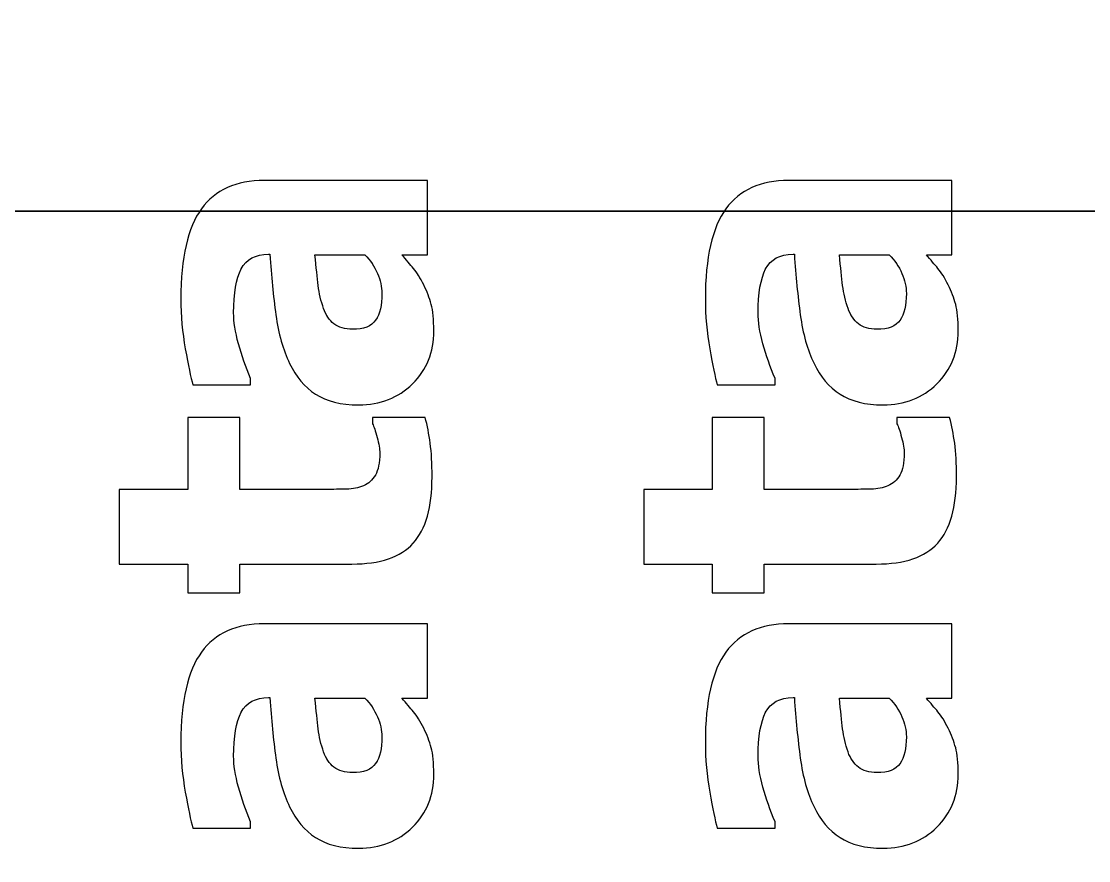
# Model space of a CAD drawing. Header units: centimetres. Extents: x -64.7 to 31.2, y -38.5 to 7.
# Drawn here: x -2.889 to -2.373, y 6.095 to 6.502 of the extents above; entities that cross this region are included whole.
import ezdxf

# ---------------------------------------------------------------- set-up
doc = ezdxf.new("R2010")
doc.units = ezdxf.units.CM
doc.header["$MEASUREMENT"] = 0
doc.layers.add('Layer 1', color=7, linetype='Continuous')

msp = doc.modelspace()

# ---------------------------------------------------------------- linework, layer by layer
at = {"layer": 'Layer 1', "color": 114, "lineweight": 35}
msp.add_open_spline([(-5.5, 6.95), (-5.5, 6.95), (2.5, 6.95), (2.5, 6.95), (2.5, 6.95), (2.5, 6.95), (2.5, 3.35), (2.5, 3.35), (2.5, 3.35), (2.5, 3.35), (-5.5, 3.35), (-5.5, 3.35), (-5.5, 3.35), (-5.5, 3.35), (-5.5, 6.95), (-5.5, 6.95)], degree=3, knots=[0, 0, 0, 0, 0.25, 0.25, 0.25, 0.25, 0.5, 0.5, 0.5, 0.5, 0.75, 0.75, 0.75, 0.75, 1, 1, 1, 1], dxfattribs=at)
at = {"layer": 'Layer 1', "color": 7}
for points, knots in [([(-2.70509, 6.38884), (-2.70301, 6.38637), (-2.70114, 6.38415), (-2.69948, 6.38218), (-2.69948, 6.38218), (-2.69786, 6.3802), (-2.6962, 6.37759), (-2.69454, 6.37427), (-2.69454, 6.37427), (-2.69296, 6.37103), (-2.69176, 6.36789), (-2.69091, 6.36482), (-2.69091, 6.36482), (-2.6901, 6.36175), (-2.68968, 6.35745), (-2.68968, 6.35194), (-2.68968, 6.35194), (-2.68968, 6.34168), (-2.69313, 6.33314), (-2.70001, 6.32637), (-2.70001, 6.32637), (-2.70689, 6.31956), (-2.71557, 6.31617), (-2.72605, 6.31617), (-2.72605, 6.31617), (-2.73466, 6.31617), (-2.74164, 6.3179), (-2.74693, 6.32136), (-2.74693, 6.32136), (-2.75222, 6.32478), (-2.75646, 6.32975), (-2.75953, 6.33621), (-2.75953, 6.33621), (-2.7627, 6.34277), (-2.76492, 6.3506), (-2.76616, 6.3597), (-2.76616, 6.3597), (-2.76739, 6.36881), (-2.76835, 6.37858), (-2.76905, 6.38906), (-2.76905, 6.38906), (-2.76905, 6.38906), (-2.76969, 6.38906), (-2.76969, 6.38906), (-2.76969, 6.38906), (-2.77607, 6.38906), (-2.78052, 6.38669), (-2.78295, 6.38196), (-2.78295, 6.38196), (-2.78539, 6.37724), (-2.78662, 6.37015), (-2.78662, 6.36073), (-2.78662, 6.36073), (-2.78662, 6.35646), (-2.78584, 6.35145), (-2.78429, 6.34573), (-2.78429, 6.34573), (-2.78274, 6.34002), (-2.78076, 6.33441), (-2.77837, 6.32898), (-2.77837, 6.32898), (-2.77837, 6.32898), (-2.77837, 6.32587), (-2.77837, 6.32587), (-2.77837, 6.32587), (-2.77837, 6.32587), (-2.80638, 6.32587), (-2.80638, 6.32587), (-2.80638, 6.32587), (-2.8074, 6.32947), (-2.80863, 6.33526), (-2.81005, 6.34323), (-2.81005, 6.34323), (-2.81146, 6.35124), (-2.81216, 6.35932), (-2.81216, 6.36743), (-2.81216, 6.36743), (-2.81216, 6.38743), (-2.80885, 6.402), (-2.80218, 6.41114), (-2.80218, 6.41114), (-2.79555, 6.42028), (-2.78539, 6.42483), (-2.77173, 6.42483), (-2.77173, 6.42483), (-2.77173, 6.42483), (-2.69278, 6.42483), (-2.69278, 6.42483), (-2.69278, 6.42483), (-2.69278, 6.42483), (-2.69278, 6.38884), (-2.69278, 6.38884), (-2.69278, 6.38884), (-2.69278, 6.38884), (-2.70509, 6.38884), (-2.70509, 6.38884)], [0, 0, 0, 0, 0.041667, 0.041667, 0.041667, 0.041667, 0.083333, 0.083333, 0.083333, 0.083333, 0.125, 0.125, 0.125, 0.125, 0.166667, 0.166667, 0.166667, 0.166667, 0.208333, 0.208333, 0.208333, 0.208333, 0.25, 0.25, 0.25, 0.25, 0.291667, 0.291667, 0.291667, 0.291667, 0.333333, 0.333333, 0.333333, 0.333333, 0.375, 0.375, 0.375, 0.375, 0.416667, 0.416667, 0.416667, 0.416667, 0.458333, 0.458333, 0.458333, 0.458333, 0.5, 0.5, 0.5, 0.5, 0.541667, 0.541667, 0.541667, 0.541667, 0.583333, 0.583333, 0.583333, 0.583333, 0.625, 0.625, 0.625, 0.625, 0.666667, 0.666667, 0.666667, 0.666667, 0.708333, 0.708333, 0.708333, 0.708333, 0.75, 0.75, 0.75, 0.75, 0.791667, 0.791667, 0.791667, 0.791667, 0.833333, 0.833333, 0.833333, 0.833333, 0.875, 0.875, 0.875, 0.875, 0.916667, 0.916667, 0.916667, 0.916667, 0.958333, 0.958333, 0.958333, 0.958333, 1, 1, 1, 1]), ([(-2.45109, 6.38884), (-2.44901, 6.38637), (-2.44714, 6.38415), (-2.44548, 6.38218), (-2.44548, 6.38218), (-2.44386, 6.3802), (-2.4422, 6.37759), (-2.44054, 6.37427), (-2.44054, 6.37427), (-2.43896, 6.37103), (-2.43776, 6.36789), (-2.43691, 6.36482), (-2.43691, 6.36482), (-2.4361, 6.36175), (-2.43568, 6.35745), (-2.43568, 6.35194), (-2.43568, 6.35194), (-2.43568, 6.34168), (-2.43913, 6.33314), (-2.44601, 6.32637), (-2.44601, 6.32637), (-2.45289, 6.31956), (-2.46157, 6.31617), (-2.47205, 6.31617), (-2.47205, 6.31617), (-2.48066, 6.31617), (-2.48764, 6.3179), (-2.49293, 6.32136), (-2.49293, 6.32136), (-2.49822, 6.32478), (-2.50246, 6.32975), (-2.50553, 6.33621), (-2.50553, 6.33621), (-2.5087, 6.34277), (-2.51092, 6.3506), (-2.51216, 6.3597), (-2.51216, 6.3597), (-2.51339, 6.36881), (-2.51435, 6.37858), (-2.51505, 6.38906), (-2.51505, 6.38906), (-2.51505, 6.38906), (-2.51569, 6.38906), (-2.51569, 6.38906), (-2.51569, 6.38906), (-2.52207, 6.38906), (-2.52652, 6.38669), (-2.52895, 6.38196), (-2.52895, 6.38196), (-2.53139, 6.37724), (-2.53262, 6.37015), (-2.53262, 6.36073), (-2.53262, 6.36073), (-2.53262, 6.35646), (-2.53184, 6.35145), (-2.53029, 6.34573), (-2.53029, 6.34573), (-2.52874, 6.34002), (-2.52676, 6.33441), (-2.52437, 6.32898), (-2.52437, 6.32898), (-2.52437, 6.32898), (-2.52437, 6.32587), (-2.52437, 6.32587), (-2.52437, 6.32587), (-2.52437, 6.32587), (-2.55238, 6.32587), (-2.55238, 6.32587), (-2.55238, 6.32587), (-2.5534, 6.32947), (-2.55463, 6.33526), (-2.55605, 6.34323), (-2.55605, 6.34323), (-2.55746, 6.35124), (-2.55816, 6.35932), (-2.55816, 6.36743), (-2.55816, 6.36743), (-2.55816, 6.38743), (-2.55485, 6.402), (-2.54818, 6.41114), (-2.54818, 6.41114), (-2.54155, 6.42028), (-2.53139, 6.42483), (-2.51773, 6.42483), (-2.51773, 6.42483), (-2.51773, 6.42483), (-2.43878, 6.42483), (-2.43878, 6.42483), (-2.43878, 6.42483), (-2.43878, 6.42483), (-2.43878, 6.38884), (-2.43878, 6.38884), (-2.43878, 6.38884), (-2.43878, 6.38884), (-2.45109, 6.38884), (-2.45109, 6.38884)], [0, 0, 0, 0, 0.041667, 0.041667, 0.041667, 0.041667, 0.083333, 0.083333, 0.083333, 0.083333, 0.125, 0.125, 0.125, 0.125, 0.166667, 0.166667, 0.166667, 0.166667, 0.208333, 0.208333, 0.208333, 0.208333, 0.25, 0.25, 0.25, 0.25, 0.291667, 0.291667, 0.291667, 0.291667, 0.333333, 0.333333, 0.333333, 0.333333, 0.375, 0.375, 0.375, 0.375, 0.416667, 0.416667, 0.416667, 0.416667, 0.458333, 0.458333, 0.458333, 0.458333, 0.5, 0.5, 0.5, 0.5, 0.541667, 0.541667, 0.541667, 0.541667, 0.583333, 0.583333, 0.583333, 0.583333, 0.625, 0.625, 0.625, 0.625, 0.666667, 0.666667, 0.666667, 0.666667, 0.708333, 0.708333, 0.708333, 0.708333, 0.75, 0.75, 0.75, 0.75, 0.791667, 0.791667, 0.791667, 0.791667, 0.833333, 0.833333, 0.833333, 0.833333, 0.875, 0.875, 0.875, 0.875, 0.916667, 0.916667, 0.916667, 0.916667, 0.958333, 0.958333, 0.958333, 0.958333, 1, 1, 1, 1]), ([(-2.72305, 6.38884), (-2.72305, 6.38884), (-2.74725, 6.38884), (-2.74725, 6.38884), (-2.74725, 6.38884), (-2.74661, 6.38271), (-2.74609, 6.37773), (-2.74566, 6.37396), (-2.74566, 6.37396), (-2.7452, 6.37015), (-2.74432, 6.36644), (-2.74302, 6.36277), (-2.74302, 6.36277), (-2.74192, 6.3596), (-2.74023, 6.35716), (-2.73801, 6.3554), (-2.73801, 6.3554), (-2.73575, 6.35364), (-2.73279, 6.35275), (-2.72905, 6.35275), (-2.72905, 6.35275), (-2.72361, 6.35275), (-2.71987, 6.35424), (-2.71783, 6.35716), (-2.71783, 6.35716), (-2.71582, 6.36009), (-2.71479, 6.3644), (-2.71479, 6.37011), (-2.71479, 6.37011), (-2.71479, 6.37329), (-2.71553, 6.37653), (-2.71698, 6.37985), (-2.71698, 6.37985), (-2.71843, 6.38316), (-2.72044, 6.38616), (-2.72305, 6.38884)], [0, 0, 0, 0, 0.111111, 0.111111, 0.111111, 0.111111, 0.222222, 0.222222, 0.222222, 0.222222, 0.333333, 0.333333, 0.333333, 0.333333, 0.444444, 0.444444, 0.444444, 0.444444, 0.555556, 0.555556, 0.555556, 0.555556, 0.666667, 0.666667, 0.666667, 0.666667, 0.777778, 0.777778, 0.777778, 0.777778, 0.888889, 0.888889, 0.888889, 0.888889, 1, 1, 1, 1]), ([(-2.46905, 6.38884), (-2.46905, 6.38884), (-2.49325, 6.38884), (-2.49325, 6.38884), (-2.49325, 6.38884), (-2.49261, 6.38271), (-2.49209, 6.37773), (-2.49166, 6.37396), (-2.49166, 6.37396), (-2.4912, 6.37015), (-2.49032, 6.36644), (-2.48902, 6.36277), (-2.48902, 6.36277), (-2.48792, 6.3596), (-2.48623, 6.35716), (-2.48401, 6.3554), (-2.48401, 6.3554), (-2.48175, 6.35364), (-2.47879, 6.35275), (-2.47505, 6.35275), (-2.47505, 6.35275), (-2.46961, 6.35275), (-2.46587, 6.35424), (-2.46383, 6.35716), (-2.46383, 6.35716), (-2.46182, 6.36009), (-2.46079, 6.3644), (-2.46079, 6.37011), (-2.46079, 6.37011), (-2.46079, 6.37329), (-2.46153, 6.37653), (-2.46298, 6.37985), (-2.46298, 6.37985), (-2.46443, 6.38316), (-2.46644, 6.38616), (-2.46905, 6.38884)], [0, 0, 0, 0, 0.111111, 0.111111, 0.111111, 0.111111, 0.222222, 0.222222, 0.222222, 0.222222, 0.333333, 0.333333, 0.333333, 0.333333, 0.444444, 0.444444, 0.444444, 0.444444, 0.555556, 0.555556, 0.555556, 0.555556, 0.666667, 0.666667, 0.666667, 0.666667, 0.777778, 0.777778, 0.777778, 0.777778, 0.888889, 0.888889, 0.888889, 0.888889, 1, 1, 1, 1]), ([(-2.69052, 6.28135), (-2.69052, 6.2666), (-2.69356, 6.25588), (-2.69962, 6.24918), (-2.69962, 6.24918), (-2.70569, 6.24244), (-2.71561, 6.23909), (-2.72936, 6.23909), (-2.72936, 6.23909), (-2.72936, 6.23909), (-2.78362, 6.23909), (-2.78362, 6.23909), (-2.78362, 6.23909), (-2.78362, 6.23909), (-2.78362, 6.22522), (-2.78362, 6.22522), (-2.78362, 6.22522), (-2.78362, 6.22522), (-2.80885, 6.22522), (-2.80885, 6.22522), (-2.80885, 6.22522), (-2.80885, 6.22522), (-2.80885, 6.23909), (-2.80885, 6.23909), (-2.80885, 6.23909), (-2.80885, 6.23909), (-2.84201, 6.23909), (-2.84201, 6.23909), (-2.84201, 6.23909), (-2.84201, 6.23909), (-2.84201, 6.27525), (-2.84201, 6.27525), (-2.84201, 6.27525), (-2.84201, 6.27525), (-2.80885, 6.27525), (-2.80885, 6.27525), (-2.80885, 6.27525), (-2.80885, 6.27525), (-2.80885, 6.3101), (-2.80885, 6.3101), (-2.80885, 6.3101), (-2.80885, 6.3101), (-2.78362, 6.3101), (-2.78362, 6.3101), (-2.78362, 6.3101), (-2.78362, 6.3101), (-2.78362, 6.27525), (-2.78362, 6.27525), (-2.78362, 6.27525), (-2.78362, 6.27525), (-2.74252, 6.27525), (-2.74252, 6.27525), (-2.74252, 6.27525), (-2.73843, 6.27525), (-2.7349, 6.27528), (-2.73187, 6.27535), (-2.73187, 6.27535), (-2.72883, 6.27542), (-2.72612, 6.27599), (-2.72372, 6.27701), (-2.72372, 6.27701), (-2.72128, 6.27796), (-2.71938, 6.27969), (-2.71797, 6.28213), (-2.71797, 6.28213), (-2.71656, 6.28456), (-2.71585, 6.28812), (-2.71585, 6.29282), (-2.71585, 6.29282), (-2.71585, 6.29476), (-2.71628, 6.2973), (-2.71709, 6.30044), (-2.71709, 6.30044), (-2.71793, 6.30358), (-2.71867, 6.30576), (-2.71938, 6.307), (-2.71938, 6.307), (-2.71938, 6.307), (-2.71938, 6.3101), (-2.71938, 6.3101), (-2.71938, 6.3101), (-2.71938, 6.3101), (-2.69384, 6.3101), (-2.69384, 6.3101), (-2.69384, 6.3101), (-2.69282, 6.30619), (-2.692, 6.30199), (-2.6914, 6.29758), (-2.6914, 6.29758), (-2.6908, 6.29317), (-2.69052, 6.28777), (-2.69052, 6.28135)], [0, 0, 0, 0, 0.043478, 0.043478, 0.043478, 0.043478, 0.086957, 0.086957, 0.086957, 0.086957, 0.130435, 0.130435, 0.130435, 0.130435, 0.173913, 0.173913, 0.173913, 0.173913, 0.217391, 0.217391, 0.217391, 0.217391, 0.26087, 0.26087, 0.26087, 0.26087, 0.304348, 0.304348, 0.304348, 0.304348, 0.347826, 0.347826, 0.347826, 0.347826, 0.391304, 0.391304, 0.391304, 0.391304, 0.434783, 0.434783, 0.434783, 0.434783, 0.478261, 0.478261, 0.478261, 0.478261, 0.521739, 0.521739, 0.521739, 0.521739, 0.565217, 0.565217, 0.565217, 0.565217, 0.608696, 0.608696, 0.608696, 0.608696, 0.652174, 0.652174, 0.652174, 0.652174, 0.695652, 0.695652, 0.695652, 0.695652, 0.73913, 0.73913, 0.73913, 0.73913, 0.782609, 0.782609, 0.782609, 0.782609, 0.826087, 0.826087, 0.826087, 0.826087, 0.869565, 0.869565, 0.869565, 0.869565, 0.913043, 0.913043, 0.913043, 0.913043, 0.956522, 0.956522, 0.956522, 0.956522, 1, 1, 1, 1]), ([(-2.43652, 6.28135), (-2.43652, 6.2666), (-2.43956, 6.25588), (-2.44562, 6.24918), (-2.44562, 6.24918), (-2.45169, 6.24244), (-2.46161, 6.23909), (-2.47536, 6.23909), (-2.47536, 6.23909), (-2.47536, 6.23909), (-2.52962, 6.23909), (-2.52962, 6.23909), (-2.52962, 6.23909), (-2.52962, 6.23909), (-2.52962, 6.22522), (-2.52962, 6.22522), (-2.52962, 6.22522), (-2.52962, 6.22522), (-2.55485, 6.22522), (-2.55485, 6.22522), (-2.55485, 6.22522), (-2.55485, 6.22522), (-2.55485, 6.23909), (-2.55485, 6.23909), (-2.55485, 6.23909), (-2.55485, 6.23909), (-2.58801, 6.23909), (-2.58801, 6.23909), (-2.58801, 6.23909), (-2.58801, 6.23909), (-2.58801, 6.27525), (-2.58801, 6.27525), (-2.58801, 6.27525), (-2.58801, 6.27525), (-2.55485, 6.27525), (-2.55485, 6.27525), (-2.55485, 6.27525), (-2.55485, 6.27525), (-2.55485, 6.3101), (-2.55485, 6.3101), (-2.55485, 6.3101), (-2.55485, 6.3101), (-2.52962, 6.3101), (-2.52962, 6.3101), (-2.52962, 6.3101), (-2.52962, 6.3101), (-2.52962, 6.27525), (-2.52962, 6.27525), (-2.52962, 6.27525), (-2.52962, 6.27525), (-2.48852, 6.27525), (-2.48852, 6.27525), (-2.48852, 6.27525), (-2.48443, 6.27525), (-2.4809, 6.27528), (-2.47787, 6.27535), (-2.47787, 6.27535), (-2.47483, 6.27542), (-2.47212, 6.27599), (-2.46972, 6.27701), (-2.46972, 6.27701), (-2.46728, 6.27796), (-2.46538, 6.27969), (-2.46397, 6.28213), (-2.46397, 6.28213), (-2.46256, 6.28456), (-2.46185, 6.28812), (-2.46185, 6.29282), (-2.46185, 6.29282), (-2.46185, 6.29476), (-2.46228, 6.2973), (-2.46309, 6.30044), (-2.46309, 6.30044), (-2.46393, 6.30358), (-2.46467, 6.30576), (-2.46538, 6.307), (-2.46538, 6.307), (-2.46538, 6.307), (-2.46538, 6.3101), (-2.46538, 6.3101), (-2.46538, 6.3101), (-2.46538, 6.3101), (-2.43984, 6.3101), (-2.43984, 6.3101), (-2.43984, 6.3101), (-2.43882, 6.30619), (-2.438, 6.30199), (-2.4374, 6.29758), (-2.4374, 6.29758), (-2.4368, 6.29317), (-2.43652, 6.28777), (-2.43652, 6.28135)], [0, 0, 0, 0, 0.043478, 0.043478, 0.043478, 0.043478, 0.086957, 0.086957, 0.086957, 0.086957, 0.130435, 0.130435, 0.130435, 0.130435, 0.173913, 0.173913, 0.173913, 0.173913, 0.217391, 0.217391, 0.217391, 0.217391, 0.26087, 0.26087, 0.26087, 0.26087, 0.304348, 0.304348, 0.304348, 0.304348, 0.347826, 0.347826, 0.347826, 0.347826, 0.391304, 0.391304, 0.391304, 0.391304, 0.434783, 0.434783, 0.434783, 0.434783, 0.478261, 0.478261, 0.478261, 0.478261, 0.521739, 0.521739, 0.521739, 0.521739, 0.565217, 0.565217, 0.565217, 0.565217, 0.608696, 0.608696, 0.608696, 0.608696, 0.652174, 0.652174, 0.652174, 0.652174, 0.695652, 0.695652, 0.695652, 0.695652, 0.73913, 0.73913, 0.73913, 0.73913, 0.782609, 0.782609, 0.782609, 0.782609, 0.826087, 0.826087, 0.826087, 0.826087, 0.869565, 0.869565, 0.869565, 0.869565, 0.913043, 0.913043, 0.913043, 0.913043, 0.956522, 0.956522, 0.956522, 0.956522, 1, 1, 1, 1]), ([(-2.70509, 6.17417), (-2.70301, 6.1717), (-2.70114, 6.16948), (-2.69948, 6.16751), (-2.69948, 6.16751), (-2.69786, 6.16553), (-2.6962, 6.16292), (-2.69454, 6.1596), (-2.69454, 6.1596), (-2.69296, 6.15636), (-2.69176, 6.15322), (-2.69091, 6.15015), (-2.69091, 6.15015), (-2.6901, 6.14708), (-2.68968, 6.14278), (-2.68968, 6.13727), (-2.68968, 6.13727), (-2.68968, 6.12701), (-2.69313, 6.11847), (-2.70001, 6.1117), (-2.70001, 6.1117), (-2.70689, 6.10489), (-2.71557, 6.1015), (-2.72605, 6.1015), (-2.72605, 6.1015), (-2.73466, 6.1015), (-2.74164, 6.10323), (-2.74693, 6.10669), (-2.74693, 6.10669), (-2.75222, 6.11011), (-2.75646, 6.11508), (-2.75953, 6.12154), (-2.75953, 6.12154), (-2.7627, 6.1281), (-2.76492, 6.13593), (-2.76616, 6.14503), (-2.76616, 6.14503), (-2.76739, 6.15414), (-2.76835, 6.16391), (-2.76905, 6.17439), (-2.76905, 6.17439), (-2.76905, 6.17439), (-2.76969, 6.17439), (-2.76969, 6.17439), (-2.76969, 6.17439), (-2.77607, 6.17439), (-2.78052, 6.17202), (-2.78295, 6.16729), (-2.78295, 6.16729), (-2.78539, 6.16257), (-2.78662, 6.15548), (-2.78662, 6.14606), (-2.78662, 6.14606), (-2.78662, 6.14179), (-2.78584, 6.13678), (-2.78429, 6.13106), (-2.78429, 6.13106), (-2.78274, 6.12535), (-2.78076, 6.11974), (-2.77837, 6.11431), (-2.77837, 6.11431), (-2.77837, 6.11431), (-2.77837, 6.1112), (-2.77837, 6.1112), (-2.77837, 6.1112), (-2.77837, 6.1112), (-2.80638, 6.1112), (-2.80638, 6.1112), (-2.80638, 6.1112), (-2.8074, 6.1148), (-2.80863, 6.12059), (-2.81005, 6.12856), (-2.81005, 6.12856), (-2.81146, 6.13657), (-2.81216, 6.14465), (-2.81216, 6.15276), (-2.81216, 6.15276), (-2.81216, 6.17276), (-2.80885, 6.18733), (-2.80218, 6.19647), (-2.80218, 6.19647), (-2.79555, 6.20561), (-2.78539, 6.21016), (-2.77173, 6.21016), (-2.77173, 6.21016), (-2.77173, 6.21016), (-2.69278, 6.21016), (-2.69278, 6.21016), (-2.69278, 6.21016), (-2.69278, 6.21016), (-2.69278, 6.17417), (-2.69278, 6.17417), (-2.69278, 6.17417), (-2.69278, 6.17417), (-2.70509, 6.17417), (-2.70509, 6.17417)], [0, 0, 0, 0, 0.041667, 0.041667, 0.041667, 0.041667, 0.083333, 0.083333, 0.083333, 0.083333, 0.125, 0.125, 0.125, 0.125, 0.166667, 0.166667, 0.166667, 0.166667, 0.208333, 0.208333, 0.208333, 0.208333, 0.25, 0.25, 0.25, 0.25, 0.291667, 0.291667, 0.291667, 0.291667, 0.333333, 0.333333, 0.333333, 0.333333, 0.375, 0.375, 0.375, 0.375, 0.416667, 0.416667, 0.416667, 0.416667, 0.458333, 0.458333, 0.458333, 0.458333, 0.5, 0.5, 0.5, 0.5, 0.541667, 0.541667, 0.541667, 0.541667, 0.583333, 0.583333, 0.583333, 0.583333, 0.625, 0.625, 0.625, 0.625, 0.666667, 0.666667, 0.666667, 0.666667, 0.708333, 0.708333, 0.708333, 0.708333, 0.75, 0.75, 0.75, 0.75, 0.791667, 0.791667, 0.791667, 0.791667, 0.833333, 0.833333, 0.833333, 0.833333, 0.875, 0.875, 0.875, 0.875, 0.916667, 0.916667, 0.916667, 0.916667, 0.958333, 0.958333, 0.958333, 0.958333, 1, 1, 1, 1]), ([(-2.45109, 6.17417), (-2.44901, 6.1717), (-2.44714, 6.16948), (-2.44548, 6.16751), (-2.44548, 6.16751), (-2.44386, 6.16553), (-2.4422, 6.16292), (-2.44054, 6.1596), (-2.44054, 6.1596), (-2.43896, 6.15636), (-2.43776, 6.15322), (-2.43691, 6.15015), (-2.43691, 6.15015), (-2.4361, 6.14708), (-2.43568, 6.14278), (-2.43568, 6.13727), (-2.43568, 6.13727), (-2.43568, 6.12701), (-2.43913, 6.11847), (-2.44601, 6.1117), (-2.44601, 6.1117), (-2.45289, 6.10489), (-2.46157, 6.1015), (-2.47205, 6.1015), (-2.47205, 6.1015), (-2.48066, 6.1015), (-2.48764, 6.10323), (-2.49293, 6.10669), (-2.49293, 6.10669), (-2.49822, 6.11011), (-2.50246, 6.11508), (-2.50553, 6.12154), (-2.50553, 6.12154), (-2.5087, 6.1281), (-2.51092, 6.13593), (-2.51216, 6.14503), (-2.51216, 6.14503), (-2.51339, 6.15414), (-2.51435, 6.16391), (-2.51505, 6.17439), (-2.51505, 6.17439), (-2.51505, 6.17439), (-2.51569, 6.17439), (-2.51569, 6.17439), (-2.51569, 6.17439), (-2.52207, 6.17439), (-2.52652, 6.17202), (-2.52895, 6.16729), (-2.52895, 6.16729), (-2.53139, 6.16257), (-2.53262, 6.15548), (-2.53262, 6.14606), (-2.53262, 6.14606), (-2.53262, 6.14179), (-2.53184, 6.13678), (-2.53029, 6.13106), (-2.53029, 6.13106), (-2.52874, 6.12535), (-2.52676, 6.11974), (-2.52437, 6.11431), (-2.52437, 6.11431), (-2.52437, 6.11431), (-2.52437, 6.1112), (-2.52437, 6.1112), (-2.52437, 6.1112), (-2.52437, 6.1112), (-2.55238, 6.1112), (-2.55238, 6.1112), (-2.55238, 6.1112), (-2.5534, 6.1148), (-2.55463, 6.12059), (-2.55605, 6.12856), (-2.55605, 6.12856), (-2.55746, 6.13657), (-2.55816, 6.14465), (-2.55816, 6.15276), (-2.55816, 6.15276), (-2.55816, 6.17276), (-2.55485, 6.18733), (-2.54818, 6.19647), (-2.54818, 6.19647), (-2.54155, 6.20561), (-2.53139, 6.21016), (-2.51773, 6.21016), (-2.51773, 6.21016), (-2.51773, 6.21016), (-2.43878, 6.21016), (-2.43878, 6.21016), (-2.43878, 6.21016), (-2.43878, 6.21016), (-2.43878, 6.17417), (-2.43878, 6.17417), (-2.43878, 6.17417), (-2.43878, 6.17417), (-2.45109, 6.17417), (-2.45109, 6.17417)], [0, 0, 0, 0, 0.041667, 0.041667, 0.041667, 0.041667, 0.083333, 0.083333, 0.083333, 0.083333, 0.125, 0.125, 0.125, 0.125, 0.166667, 0.166667, 0.166667, 0.166667, 0.208333, 0.208333, 0.208333, 0.208333, 0.25, 0.25, 0.25, 0.25, 0.291667, 0.291667, 0.291667, 0.291667, 0.333333, 0.333333, 0.333333, 0.333333, 0.375, 0.375, 0.375, 0.375, 0.416667, 0.416667, 0.416667, 0.416667, 0.458333, 0.458333, 0.458333, 0.458333, 0.5, 0.5, 0.5, 0.5, 0.541667, 0.541667, 0.541667, 0.541667, 0.583333, 0.583333, 0.583333, 0.583333, 0.625, 0.625, 0.625, 0.625, 0.666667, 0.666667, 0.666667, 0.666667, 0.708333, 0.708333, 0.708333, 0.708333, 0.75, 0.75, 0.75, 0.75, 0.791667, 0.791667, 0.791667, 0.791667, 0.833333, 0.833333, 0.833333, 0.833333, 0.875, 0.875, 0.875, 0.875, 0.916667, 0.916667, 0.916667, 0.916667, 0.958333, 0.958333, 0.958333, 0.958333, 1, 1, 1, 1]), ([(-2.72305, 6.17417), (-2.72305, 6.17417), (-2.74725, 6.17417), (-2.74725, 6.17417), (-2.74725, 6.17417), (-2.74661, 6.16804), (-2.74609, 6.16306), (-2.74566, 6.15929), (-2.74566, 6.15929), (-2.7452, 6.15548), (-2.74432, 6.15177), (-2.74302, 6.1481), (-2.74302, 6.1481), (-2.74192, 6.14493), (-2.74023, 6.14249), (-2.73801, 6.14073), (-2.73801, 6.14073), (-2.73575, 6.13897), (-2.73279, 6.13808), (-2.72905, 6.13808), (-2.72905, 6.13808), (-2.72361, 6.13808), (-2.71987, 6.13957), (-2.71783, 6.14249), (-2.71783, 6.14249), (-2.71582, 6.14542), (-2.71479, 6.14973), (-2.71479, 6.15544), (-2.71479, 6.15544), (-2.71479, 6.15862), (-2.71553, 6.16186), (-2.71698, 6.16518), (-2.71698, 6.16518), (-2.71843, 6.16849), (-2.72044, 6.17149), (-2.72305, 6.17417)], [0, 0, 0, 0, 0.111111, 0.111111, 0.111111, 0.111111, 0.222222, 0.222222, 0.222222, 0.222222, 0.333333, 0.333333, 0.333333, 0.333333, 0.444444, 0.444444, 0.444444, 0.444444, 0.555556, 0.555556, 0.555556, 0.555556, 0.666667, 0.666667, 0.666667, 0.666667, 0.777778, 0.777778, 0.777778, 0.777778, 0.888889, 0.888889, 0.888889, 0.888889, 1, 1, 1, 1]), ([(-2.46905, 6.17417), (-2.46905, 6.17417), (-2.49325, 6.17417), (-2.49325, 6.17417), (-2.49325, 6.17417), (-2.49261, 6.16804), (-2.49209, 6.16306), (-2.49166, 6.15929), (-2.49166, 6.15929), (-2.4912, 6.15548), (-2.49032, 6.15177), (-2.48902, 6.1481), (-2.48902, 6.1481), (-2.48792, 6.14493), (-2.48623, 6.14249), (-2.48401, 6.14073), (-2.48401, 6.14073), (-2.48175, 6.13897), (-2.47879, 6.13808), (-2.47505, 6.13808), (-2.47505, 6.13808), (-2.46961, 6.13808), (-2.46587, 6.13957), (-2.46383, 6.14249), (-2.46383, 6.14249), (-2.46182, 6.14542), (-2.46079, 6.14973), (-2.46079, 6.15544), (-2.46079, 6.15544), (-2.46079, 6.15862), (-2.46153, 6.16186), (-2.46298, 6.16518), (-2.46298, 6.16518), (-2.46443, 6.16849), (-2.46644, 6.17149), (-2.46905, 6.17417)], [0, 0, 0, 0, 0.111111, 0.111111, 0.111111, 0.111111, 0.222222, 0.222222, 0.222222, 0.222222, 0.333333, 0.333333, 0.333333, 0.333333, 0.444444, 0.444444, 0.444444, 0.444444, 0.555556, 0.555556, 0.555556, 0.555556, 0.666667, 0.666667, 0.666667, 0.666667, 0.777778, 0.777778, 0.777778, 0.777778, 0.888889, 0.888889, 0.888889, 0.888889, 1, 1, 1, 1])]:
    msp.add_open_spline(points, degree=3, knots=knots, dxfattribs=at)
at = {"layer": 'Layer 1', "color": 250, "lineweight": 18}
for points, knots in [([(-2.70509, 6.38884), (-2.70301, 6.38637), (-2.70114, 6.38415), (-2.69948, 6.38218), (-2.69948, 6.38218), (-2.69786, 6.3802), (-2.6962, 6.37759), (-2.69454, 6.37427), (-2.69454, 6.37427), (-2.69296, 6.37103), (-2.69176, 6.36789), (-2.69091, 6.36482), (-2.69091, 6.36482), (-2.6901, 6.36175), (-2.68968, 6.35745), (-2.68968, 6.35194), (-2.68968, 6.35194), (-2.68968, 6.34168), (-2.69313, 6.33314), (-2.70001, 6.32637), (-2.70001, 6.32637), (-2.70689, 6.31956), (-2.71557, 6.31617), (-2.72605, 6.31617), (-2.72605, 6.31617), (-2.73466, 6.31617), (-2.74164, 6.3179), (-2.74693, 6.32136), (-2.74693, 6.32136), (-2.75222, 6.32478), (-2.75646, 6.32975), (-2.75953, 6.33621), (-2.75953, 6.33621), (-2.7627, 6.34277), (-2.76492, 6.3506), (-2.76616, 6.3597), (-2.76616, 6.3597), (-2.76739, 6.36881), (-2.76835, 6.37858), (-2.76905, 6.38906), (-2.76905, 6.38906), (-2.76905, 6.38906), (-2.76969, 6.38906), (-2.76969, 6.38906), (-2.76969, 6.38906), (-2.77607, 6.38906), (-2.78052, 6.38669), (-2.78295, 6.38196), (-2.78295, 6.38196), (-2.78539, 6.37724), (-2.78662, 6.37015), (-2.78662, 6.36073), (-2.78662, 6.36073), (-2.78662, 6.35646), (-2.78584, 6.35145), (-2.78429, 6.34573), (-2.78429, 6.34573), (-2.78274, 6.34002), (-2.78076, 6.33441), (-2.77837, 6.32898), (-2.77837, 6.32898), (-2.77837, 6.32898), (-2.77837, 6.32587), (-2.77837, 6.32587), (-2.77837, 6.32587), (-2.77837, 6.32587), (-2.80638, 6.32587), (-2.80638, 6.32587), (-2.80638, 6.32587), (-2.8074, 6.32947), (-2.80863, 6.33526), (-2.81005, 6.34323), (-2.81005, 6.34323), (-2.81146, 6.35124), (-2.81216, 6.35932), (-2.81216, 6.36743), (-2.81216, 6.36743), (-2.81216, 6.38743), (-2.80885, 6.402), (-2.80218, 6.41114), (-2.80218, 6.41114), (-2.79555, 6.42028), (-2.78539, 6.42483), (-2.77173, 6.42483), (-2.77173, 6.42483), (-2.77173, 6.42483), (-2.69278, 6.42483), (-2.69278, 6.42483), (-2.69278, 6.42483), (-2.69278, 6.42483), (-2.69278, 6.38884), (-2.69278, 6.38884), (-2.69278, 6.38884), (-2.69278, 6.38884), (-2.70509, 6.38884), (-2.70509, 6.38884)], [0, 0, 0, 0, 0.041667, 0.041667, 0.041667, 0.041667, 0.083333, 0.083333, 0.083333, 0.083333, 0.125, 0.125, 0.125, 0.125, 0.166667, 0.166667, 0.166667, 0.166667, 0.208333, 0.208333, 0.208333, 0.208333, 0.25, 0.25, 0.25, 0.25, 0.291667, 0.291667, 0.291667, 0.291667, 0.333333, 0.333333, 0.333333, 0.333333, 0.375, 0.375, 0.375, 0.375, 0.416667, 0.416667, 0.416667, 0.416667, 0.458333, 0.458333, 0.458333, 0.458333, 0.5, 0.5, 0.5, 0.5, 0.541667, 0.541667, 0.541667, 0.541667, 0.583333, 0.583333, 0.583333, 0.583333, 0.625, 0.625, 0.625, 0.625, 0.666667, 0.666667, 0.666667, 0.666667, 0.708333, 0.708333, 0.708333, 0.708333, 0.75, 0.75, 0.75, 0.75, 0.791667, 0.791667, 0.791667, 0.791667, 0.833333, 0.833333, 0.833333, 0.833333, 0.875, 0.875, 0.875, 0.875, 0.916667, 0.916667, 0.916667, 0.916667, 0.958333, 0.958333, 0.958333, 0.958333, 1, 1, 1, 1]), ([(-2.45109, 6.38884), (-2.44901, 6.38637), (-2.44714, 6.38415), (-2.44548, 6.38218), (-2.44548, 6.38218), (-2.44386, 6.3802), (-2.4422, 6.37759), (-2.44054, 6.37427), (-2.44054, 6.37427), (-2.43896, 6.37103), (-2.43776, 6.36789), (-2.43691, 6.36482), (-2.43691, 6.36482), (-2.4361, 6.36175), (-2.43568, 6.35745), (-2.43568, 6.35194), (-2.43568, 6.35194), (-2.43568, 6.34168), (-2.43913, 6.33314), (-2.44601, 6.32637), (-2.44601, 6.32637), (-2.45289, 6.31956), (-2.46157, 6.31617), (-2.47205, 6.31617), (-2.47205, 6.31617), (-2.48066, 6.31617), (-2.48764, 6.3179), (-2.49293, 6.32136), (-2.49293, 6.32136), (-2.49822, 6.32478), (-2.50246, 6.32975), (-2.50553, 6.33621), (-2.50553, 6.33621), (-2.5087, 6.34277), (-2.51092, 6.3506), (-2.51216, 6.3597), (-2.51216, 6.3597), (-2.51339, 6.36881), (-2.51435, 6.37858), (-2.51505, 6.38906), (-2.51505, 6.38906), (-2.51505, 6.38906), (-2.51569, 6.38906), (-2.51569, 6.38906), (-2.51569, 6.38906), (-2.52207, 6.38906), (-2.52652, 6.38669), (-2.52895, 6.38196), (-2.52895, 6.38196), (-2.53139, 6.37724), (-2.53262, 6.37015), (-2.53262, 6.36073), (-2.53262, 6.36073), (-2.53262, 6.35646), (-2.53184, 6.35145), (-2.53029, 6.34573), (-2.53029, 6.34573), (-2.52874, 6.34002), (-2.52676, 6.33441), (-2.52437, 6.32898), (-2.52437, 6.32898), (-2.52437, 6.32898), (-2.52437, 6.32587), (-2.52437, 6.32587), (-2.52437, 6.32587), (-2.52437, 6.32587), (-2.55238, 6.32587), (-2.55238, 6.32587), (-2.55238, 6.32587), (-2.5534, 6.32947), (-2.55463, 6.33526), (-2.55605, 6.34323), (-2.55605, 6.34323), (-2.55746, 6.35124), (-2.55816, 6.35932), (-2.55816, 6.36743), (-2.55816, 6.36743), (-2.55816, 6.38743), (-2.55485, 6.402), (-2.54818, 6.41114), (-2.54818, 6.41114), (-2.54155, 6.42028), (-2.53139, 6.42483), (-2.51773, 6.42483), (-2.51773, 6.42483), (-2.51773, 6.42483), (-2.43878, 6.42483), (-2.43878, 6.42483), (-2.43878, 6.42483), (-2.43878, 6.42483), (-2.43878, 6.38884), (-2.43878, 6.38884), (-2.43878, 6.38884), (-2.43878, 6.38884), (-2.45109, 6.38884), (-2.45109, 6.38884)], [0, 0, 0, 0, 0.041667, 0.041667, 0.041667, 0.041667, 0.083333, 0.083333, 0.083333, 0.083333, 0.125, 0.125, 0.125, 0.125, 0.166667, 0.166667, 0.166667, 0.166667, 0.208333, 0.208333, 0.208333, 0.208333, 0.25, 0.25, 0.25, 0.25, 0.291667, 0.291667, 0.291667, 0.291667, 0.333333, 0.333333, 0.333333, 0.333333, 0.375, 0.375, 0.375, 0.375, 0.416667, 0.416667, 0.416667, 0.416667, 0.458333, 0.458333, 0.458333, 0.458333, 0.5, 0.5, 0.5, 0.5, 0.541667, 0.541667, 0.541667, 0.541667, 0.583333, 0.583333, 0.583333, 0.583333, 0.625, 0.625, 0.625, 0.625, 0.666667, 0.666667, 0.666667, 0.666667, 0.708333, 0.708333, 0.708333, 0.708333, 0.75, 0.75, 0.75, 0.75, 0.791667, 0.791667, 0.791667, 0.791667, 0.833333, 0.833333, 0.833333, 0.833333, 0.875, 0.875, 0.875, 0.875, 0.916667, 0.916667, 0.916667, 0.916667, 0.958333, 0.958333, 0.958333, 0.958333, 1, 1, 1, 1]), ([(-2.72305, 6.38884), (-2.72305, 6.38884), (-2.74725, 6.38884), (-2.74725, 6.38884), (-2.74725, 6.38884), (-2.74661, 6.38271), (-2.74609, 6.37773), (-2.74566, 6.37396), (-2.74566, 6.37396), (-2.7452, 6.37015), (-2.74432, 6.36644), (-2.74302, 6.36277), (-2.74302, 6.36277), (-2.74192, 6.3596), (-2.74023, 6.35716), (-2.73801, 6.3554), (-2.73801, 6.3554), (-2.73575, 6.35364), (-2.73279, 6.35275), (-2.72905, 6.35275), (-2.72905, 6.35275), (-2.72361, 6.35275), (-2.71987, 6.35424), (-2.71783, 6.35716), (-2.71783, 6.35716), (-2.71582, 6.36009), (-2.71479, 6.3644), (-2.71479, 6.37011), (-2.71479, 6.37011), (-2.71479, 6.37329), (-2.71553, 6.37653), (-2.71698, 6.37985), (-2.71698, 6.37985), (-2.71843, 6.38316), (-2.72044, 6.38616), (-2.72305, 6.38884)], [0, 0, 0, 0, 0.111111, 0.111111, 0.111111, 0.111111, 0.222222, 0.222222, 0.222222, 0.222222, 0.333333, 0.333333, 0.333333, 0.333333, 0.444444, 0.444444, 0.444444, 0.444444, 0.555556, 0.555556, 0.555556, 0.555556, 0.666667, 0.666667, 0.666667, 0.666667, 0.777778, 0.777778, 0.777778, 0.777778, 0.888889, 0.888889, 0.888889, 0.888889, 1, 1, 1, 1]), ([(-2.46905, 6.38884), (-2.46905, 6.38884), (-2.49325, 6.38884), (-2.49325, 6.38884), (-2.49325, 6.38884), (-2.49261, 6.38271), (-2.49209, 6.37773), (-2.49166, 6.37396), (-2.49166, 6.37396), (-2.4912, 6.37015), (-2.49032, 6.36644), (-2.48902, 6.36277), (-2.48902, 6.36277), (-2.48792, 6.3596), (-2.48623, 6.35716), (-2.48401, 6.3554), (-2.48401, 6.3554), (-2.48175, 6.35364), (-2.47879, 6.35275), (-2.47505, 6.35275), (-2.47505, 6.35275), (-2.46961, 6.35275), (-2.46587, 6.35424), (-2.46383, 6.35716), (-2.46383, 6.35716), (-2.46182, 6.36009), (-2.46079, 6.3644), (-2.46079, 6.37011), (-2.46079, 6.37011), (-2.46079, 6.37329), (-2.46153, 6.37653), (-2.46298, 6.37985), (-2.46298, 6.37985), (-2.46443, 6.38316), (-2.46644, 6.38616), (-2.46905, 6.38884)], [0, 0, 0, 0, 0.111111, 0.111111, 0.111111, 0.111111, 0.222222, 0.222222, 0.222222, 0.222222, 0.333333, 0.333333, 0.333333, 0.333333, 0.444444, 0.444444, 0.444444, 0.444444, 0.555556, 0.555556, 0.555556, 0.555556, 0.666667, 0.666667, 0.666667, 0.666667, 0.777778, 0.777778, 0.777778, 0.777778, 0.888889, 0.888889, 0.888889, 0.888889, 1, 1, 1, 1]), ([(-2.69052, 6.28135), (-2.69052, 6.2666), (-2.69356, 6.25588), (-2.69962, 6.24918), (-2.69962, 6.24918), (-2.70569, 6.24244), (-2.71561, 6.23909), (-2.72936, 6.23909), (-2.72936, 6.23909), (-2.72936, 6.23909), (-2.78362, 6.23909), (-2.78362, 6.23909), (-2.78362, 6.23909), (-2.78362, 6.23909), (-2.78362, 6.22522), (-2.78362, 6.22522), (-2.78362, 6.22522), (-2.78362, 6.22522), (-2.80885, 6.22522), (-2.80885, 6.22522), (-2.80885, 6.22522), (-2.80885, 6.22522), (-2.80885, 6.23909), (-2.80885, 6.23909), (-2.80885, 6.23909), (-2.80885, 6.23909), (-2.84201, 6.23909), (-2.84201, 6.23909), (-2.84201, 6.23909), (-2.84201, 6.23909), (-2.84201, 6.27525), (-2.84201, 6.27525), (-2.84201, 6.27525), (-2.84201, 6.27525), (-2.80885, 6.27525), (-2.80885, 6.27525), (-2.80885, 6.27525), (-2.80885, 6.27525), (-2.80885, 6.3101), (-2.80885, 6.3101), (-2.80885, 6.3101), (-2.80885, 6.3101), (-2.78362, 6.3101), (-2.78362, 6.3101), (-2.78362, 6.3101), (-2.78362, 6.3101), (-2.78362, 6.27525), (-2.78362, 6.27525), (-2.78362, 6.27525), (-2.78362, 6.27525), (-2.74252, 6.27525), (-2.74252, 6.27525), (-2.74252, 6.27525), (-2.73843, 6.27525), (-2.7349, 6.27528), (-2.73187, 6.27535), (-2.73187, 6.27535), (-2.72883, 6.27542), (-2.72612, 6.27599), (-2.72372, 6.27701), (-2.72372, 6.27701), (-2.72128, 6.27796), (-2.71938, 6.27969), (-2.71797, 6.28213), (-2.71797, 6.28213), (-2.71656, 6.28456), (-2.71585, 6.28812), (-2.71585, 6.29282), (-2.71585, 6.29282), (-2.71585, 6.29476), (-2.71628, 6.2973), (-2.71709, 6.30044), (-2.71709, 6.30044), (-2.71793, 6.30358), (-2.71867, 6.30576), (-2.71938, 6.307), (-2.71938, 6.307), (-2.71938, 6.307), (-2.71938, 6.3101), (-2.71938, 6.3101), (-2.71938, 6.3101), (-2.71938, 6.3101), (-2.69384, 6.3101), (-2.69384, 6.3101), (-2.69384, 6.3101), (-2.69282, 6.30619), (-2.692, 6.30199), (-2.6914, 6.29758), (-2.6914, 6.29758), (-2.6908, 6.29317), (-2.69052, 6.28777), (-2.69052, 6.28135)], [0, 0, 0, 0, 0.043478, 0.043478, 0.043478, 0.043478, 0.086957, 0.086957, 0.086957, 0.086957, 0.130435, 0.130435, 0.130435, 0.130435, 0.173913, 0.173913, 0.173913, 0.173913, 0.217391, 0.217391, 0.217391, 0.217391, 0.26087, 0.26087, 0.26087, 0.26087, 0.304348, 0.304348, 0.304348, 0.304348, 0.347826, 0.347826, 0.347826, 0.347826, 0.391304, 0.391304, 0.391304, 0.391304, 0.434783, 0.434783, 0.434783, 0.434783, 0.478261, 0.478261, 0.478261, 0.478261, 0.521739, 0.521739, 0.521739, 0.521739, 0.565217, 0.565217, 0.565217, 0.565217, 0.608696, 0.608696, 0.608696, 0.608696, 0.652174, 0.652174, 0.652174, 0.652174, 0.695652, 0.695652, 0.695652, 0.695652, 0.73913, 0.73913, 0.73913, 0.73913, 0.782609, 0.782609, 0.782609, 0.782609, 0.826087, 0.826087, 0.826087, 0.826087, 0.869565, 0.869565, 0.869565, 0.869565, 0.913043, 0.913043, 0.913043, 0.913043, 0.956522, 0.956522, 0.956522, 0.956522, 1, 1, 1, 1]), ([(-2.43652, 6.28135), (-2.43652, 6.2666), (-2.43956, 6.25588), (-2.44562, 6.24918), (-2.44562, 6.24918), (-2.45169, 6.24244), (-2.46161, 6.23909), (-2.47536, 6.23909), (-2.47536, 6.23909), (-2.47536, 6.23909), (-2.52962, 6.23909), (-2.52962, 6.23909), (-2.52962, 6.23909), (-2.52962, 6.23909), (-2.52962, 6.22522), (-2.52962, 6.22522), (-2.52962, 6.22522), (-2.52962, 6.22522), (-2.55485, 6.22522), (-2.55485, 6.22522), (-2.55485, 6.22522), (-2.55485, 6.22522), (-2.55485, 6.23909), (-2.55485, 6.23909), (-2.55485, 6.23909), (-2.55485, 6.23909), (-2.58801, 6.23909), (-2.58801, 6.23909), (-2.58801, 6.23909), (-2.58801, 6.23909), (-2.58801, 6.27525), (-2.58801, 6.27525), (-2.58801, 6.27525), (-2.58801, 6.27525), (-2.55485, 6.27525), (-2.55485, 6.27525), (-2.55485, 6.27525), (-2.55485, 6.27525), (-2.55485, 6.3101), (-2.55485, 6.3101), (-2.55485, 6.3101), (-2.55485, 6.3101), (-2.52962, 6.3101), (-2.52962, 6.3101), (-2.52962, 6.3101), (-2.52962, 6.3101), (-2.52962, 6.27525), (-2.52962, 6.27525), (-2.52962, 6.27525), (-2.52962, 6.27525), (-2.48852, 6.27525), (-2.48852, 6.27525), (-2.48852, 6.27525), (-2.48443, 6.27525), (-2.4809, 6.27528), (-2.47787, 6.27535), (-2.47787, 6.27535), (-2.47483, 6.27542), (-2.47212, 6.27599), (-2.46972, 6.27701), (-2.46972, 6.27701), (-2.46728, 6.27796), (-2.46538, 6.27969), (-2.46397, 6.28213), (-2.46397, 6.28213), (-2.46256, 6.28456), (-2.46185, 6.28812), (-2.46185, 6.29282), (-2.46185, 6.29282), (-2.46185, 6.29476), (-2.46228, 6.2973), (-2.46309, 6.30044), (-2.46309, 6.30044), (-2.46393, 6.30358), (-2.46467, 6.30576), (-2.46538, 6.307), (-2.46538, 6.307), (-2.46538, 6.307), (-2.46538, 6.3101), (-2.46538, 6.3101), (-2.46538, 6.3101), (-2.46538, 6.3101), (-2.43984, 6.3101), (-2.43984, 6.3101), (-2.43984, 6.3101), (-2.43882, 6.30619), (-2.438, 6.30199), (-2.4374, 6.29758), (-2.4374, 6.29758), (-2.4368, 6.29317), (-2.43652, 6.28777), (-2.43652, 6.28135)], [0, 0, 0, 0, 0.043478, 0.043478, 0.043478, 0.043478, 0.086957, 0.086957, 0.086957, 0.086957, 0.130435, 0.130435, 0.130435, 0.130435, 0.173913, 0.173913, 0.173913, 0.173913, 0.217391, 0.217391, 0.217391, 0.217391, 0.26087, 0.26087, 0.26087, 0.26087, 0.304348, 0.304348, 0.304348, 0.304348, 0.347826, 0.347826, 0.347826, 0.347826, 0.391304, 0.391304, 0.391304, 0.391304, 0.434783, 0.434783, 0.434783, 0.434783, 0.478261, 0.478261, 0.478261, 0.478261, 0.521739, 0.521739, 0.521739, 0.521739, 0.565217, 0.565217, 0.565217, 0.565217, 0.608696, 0.608696, 0.608696, 0.608696, 0.652174, 0.652174, 0.652174, 0.652174, 0.695652, 0.695652, 0.695652, 0.695652, 0.73913, 0.73913, 0.73913, 0.73913, 0.782609, 0.782609, 0.782609, 0.782609, 0.826087, 0.826087, 0.826087, 0.826087, 0.869565, 0.869565, 0.869565, 0.869565, 0.913043, 0.913043, 0.913043, 0.913043, 0.956522, 0.956522, 0.956522, 0.956522, 1, 1, 1, 1]), ([(-2.70509, 6.17417), (-2.70301, 6.1717), (-2.70114, 6.16948), (-2.69948, 6.16751), (-2.69948, 6.16751), (-2.69786, 6.16553), (-2.6962, 6.16292), (-2.69454, 6.1596), (-2.69454, 6.1596), (-2.69296, 6.15636), (-2.69176, 6.15322), (-2.69091, 6.15015), (-2.69091, 6.15015), (-2.6901, 6.14708), (-2.68968, 6.14278), (-2.68968, 6.13727), (-2.68968, 6.13727), (-2.68968, 6.12701), (-2.69313, 6.11847), (-2.70001, 6.1117), (-2.70001, 6.1117), (-2.70689, 6.10489), (-2.71557, 6.1015), (-2.72605, 6.1015), (-2.72605, 6.1015), (-2.73466, 6.1015), (-2.74164, 6.10323), (-2.74693, 6.10669), (-2.74693, 6.10669), (-2.75222, 6.11011), (-2.75646, 6.11508), (-2.75953, 6.12154), (-2.75953, 6.12154), (-2.7627, 6.1281), (-2.76492, 6.13593), (-2.76616, 6.14503), (-2.76616, 6.14503), (-2.76739, 6.15414), (-2.76835, 6.16391), (-2.76905, 6.17439), (-2.76905, 6.17439), (-2.76905, 6.17439), (-2.76969, 6.17439), (-2.76969, 6.17439), (-2.76969, 6.17439), (-2.77607, 6.17439), (-2.78052, 6.17202), (-2.78295, 6.16729), (-2.78295, 6.16729), (-2.78539, 6.16257), (-2.78662, 6.15548), (-2.78662, 6.14606), (-2.78662, 6.14606), (-2.78662, 6.14179), (-2.78584, 6.13678), (-2.78429, 6.13106), (-2.78429, 6.13106), (-2.78274, 6.12535), (-2.78076, 6.11974), (-2.77837, 6.11431), (-2.77837, 6.11431), (-2.77837, 6.11431), (-2.77837, 6.1112), (-2.77837, 6.1112), (-2.77837, 6.1112), (-2.77837, 6.1112), (-2.80638, 6.1112), (-2.80638, 6.1112), (-2.80638, 6.1112), (-2.8074, 6.1148), (-2.80863, 6.12059), (-2.81005, 6.12856), (-2.81005, 6.12856), (-2.81146, 6.13657), (-2.81216, 6.14465), (-2.81216, 6.15276), (-2.81216, 6.15276), (-2.81216, 6.17276), (-2.80885, 6.18733), (-2.80218, 6.19647), (-2.80218, 6.19647), (-2.79555, 6.20561), (-2.78539, 6.21016), (-2.77173, 6.21016), (-2.77173, 6.21016), (-2.77173, 6.21016), (-2.69278, 6.21016), (-2.69278, 6.21016), (-2.69278, 6.21016), (-2.69278, 6.21016), (-2.69278, 6.17417), (-2.69278, 6.17417), (-2.69278, 6.17417), (-2.69278, 6.17417), (-2.70509, 6.17417), (-2.70509, 6.17417)], [0, 0, 0, 0, 0.041667, 0.041667, 0.041667, 0.041667, 0.083333, 0.083333, 0.083333, 0.083333, 0.125, 0.125, 0.125, 0.125, 0.166667, 0.166667, 0.166667, 0.166667, 0.208333, 0.208333, 0.208333, 0.208333, 0.25, 0.25, 0.25, 0.25, 0.291667, 0.291667, 0.291667, 0.291667, 0.333333, 0.333333, 0.333333, 0.333333, 0.375, 0.375, 0.375, 0.375, 0.416667, 0.416667, 0.416667, 0.416667, 0.458333, 0.458333, 0.458333, 0.458333, 0.5, 0.5, 0.5, 0.5, 0.541667, 0.541667, 0.541667, 0.541667, 0.583333, 0.583333, 0.583333, 0.583333, 0.625, 0.625, 0.625, 0.625, 0.666667, 0.666667, 0.666667, 0.666667, 0.708333, 0.708333, 0.708333, 0.708333, 0.75, 0.75, 0.75, 0.75, 0.791667, 0.791667, 0.791667, 0.791667, 0.833333, 0.833333, 0.833333, 0.833333, 0.875, 0.875, 0.875, 0.875, 0.916667, 0.916667, 0.916667, 0.916667, 0.958333, 0.958333, 0.958333, 0.958333, 1, 1, 1, 1]), ([(-2.45109, 6.17417), (-2.44901, 6.1717), (-2.44714, 6.16948), (-2.44548, 6.16751), (-2.44548, 6.16751), (-2.44386, 6.16553), (-2.4422, 6.16292), (-2.44054, 6.1596), (-2.44054, 6.1596), (-2.43896, 6.15636), (-2.43776, 6.15322), (-2.43691, 6.15015), (-2.43691, 6.15015), (-2.4361, 6.14708), (-2.43568, 6.14278), (-2.43568, 6.13727), (-2.43568, 6.13727), (-2.43568, 6.12701), (-2.43913, 6.11847), (-2.44601, 6.1117), (-2.44601, 6.1117), (-2.45289, 6.10489), (-2.46157, 6.1015), (-2.47205, 6.1015), (-2.47205, 6.1015), (-2.48066, 6.1015), (-2.48764, 6.10323), (-2.49293, 6.10669), (-2.49293, 6.10669), (-2.49822, 6.11011), (-2.50246, 6.11508), (-2.50553, 6.12154), (-2.50553, 6.12154), (-2.5087, 6.1281), (-2.51092, 6.13593), (-2.51216, 6.14503), (-2.51216, 6.14503), (-2.51339, 6.15414), (-2.51435, 6.16391), (-2.51505, 6.17439), (-2.51505, 6.17439), (-2.51505, 6.17439), (-2.51569, 6.17439), (-2.51569, 6.17439), (-2.51569, 6.17439), (-2.52207, 6.17439), (-2.52652, 6.17202), (-2.52895, 6.16729), (-2.52895, 6.16729), (-2.53139, 6.16257), (-2.53262, 6.15548), (-2.53262, 6.14606), (-2.53262, 6.14606), (-2.53262, 6.14179), (-2.53184, 6.13678), (-2.53029, 6.13106), (-2.53029, 6.13106), (-2.52874, 6.12535), (-2.52676, 6.11974), (-2.52437, 6.11431), (-2.52437, 6.11431), (-2.52437, 6.11431), (-2.52437, 6.1112), (-2.52437, 6.1112), (-2.52437, 6.1112), (-2.52437, 6.1112), (-2.55238, 6.1112), (-2.55238, 6.1112), (-2.55238, 6.1112), (-2.5534, 6.1148), (-2.55463, 6.12059), (-2.55605, 6.12856), (-2.55605, 6.12856), (-2.55746, 6.13657), (-2.55816, 6.14465), (-2.55816, 6.15276), (-2.55816, 6.15276), (-2.55816, 6.17276), (-2.55485, 6.18733), (-2.54818, 6.19647), (-2.54818, 6.19647), (-2.54155, 6.20561), (-2.53139, 6.21016), (-2.51773, 6.21016), (-2.51773, 6.21016), (-2.51773, 6.21016), (-2.43878, 6.21016), (-2.43878, 6.21016), (-2.43878, 6.21016), (-2.43878, 6.21016), (-2.43878, 6.17417), (-2.43878, 6.17417), (-2.43878, 6.17417), (-2.43878, 6.17417), (-2.45109, 6.17417), (-2.45109, 6.17417)], [0, 0, 0, 0, 0.041667, 0.041667, 0.041667, 0.041667, 0.083333, 0.083333, 0.083333, 0.083333, 0.125, 0.125, 0.125, 0.125, 0.166667, 0.166667, 0.166667, 0.166667, 0.208333, 0.208333, 0.208333, 0.208333, 0.25, 0.25, 0.25, 0.25, 0.291667, 0.291667, 0.291667, 0.291667, 0.333333, 0.333333, 0.333333, 0.333333, 0.375, 0.375, 0.375, 0.375, 0.416667, 0.416667, 0.416667, 0.416667, 0.458333, 0.458333, 0.458333, 0.458333, 0.5, 0.5, 0.5, 0.5, 0.541667, 0.541667, 0.541667, 0.541667, 0.583333, 0.583333, 0.583333, 0.583333, 0.625, 0.625, 0.625, 0.625, 0.666667, 0.666667, 0.666667, 0.666667, 0.708333, 0.708333, 0.708333, 0.708333, 0.75, 0.75, 0.75, 0.75, 0.791667, 0.791667, 0.791667, 0.791667, 0.833333, 0.833333, 0.833333, 0.833333, 0.875, 0.875, 0.875, 0.875, 0.916667, 0.916667, 0.916667, 0.916667, 0.958333, 0.958333, 0.958333, 0.958333, 1, 1, 1, 1]), ([(-2.72305, 6.17417), (-2.72305, 6.17417), (-2.74725, 6.17417), (-2.74725, 6.17417), (-2.74725, 6.17417), (-2.74661, 6.16804), (-2.74609, 6.16306), (-2.74566, 6.15929), (-2.74566, 6.15929), (-2.7452, 6.15548), (-2.74432, 6.15177), (-2.74302, 6.1481), (-2.74302, 6.1481), (-2.74192, 6.14493), (-2.74023, 6.14249), (-2.73801, 6.14073), (-2.73801, 6.14073), (-2.73575, 6.13897), (-2.73279, 6.13808), (-2.72905, 6.13808), (-2.72905, 6.13808), (-2.72361, 6.13808), (-2.71987, 6.13957), (-2.71783, 6.14249), (-2.71783, 6.14249), (-2.71582, 6.14542), (-2.71479, 6.14973), (-2.71479, 6.15544), (-2.71479, 6.15544), (-2.71479, 6.15862), (-2.71553, 6.16186), (-2.71698, 6.16518), (-2.71698, 6.16518), (-2.71843, 6.16849), (-2.72044, 6.17149), (-2.72305, 6.17417)], [0, 0, 0, 0, 0.111111, 0.111111, 0.111111, 0.111111, 0.222222, 0.222222, 0.222222, 0.222222, 0.333333, 0.333333, 0.333333, 0.333333, 0.444444, 0.444444, 0.444444, 0.444444, 0.555556, 0.555556, 0.555556, 0.555556, 0.666667, 0.666667, 0.666667, 0.666667, 0.777778, 0.777778, 0.777778, 0.777778, 0.888889, 0.888889, 0.888889, 0.888889, 1, 1, 1, 1]), ([(-2.46905, 6.17417), (-2.46905, 6.17417), (-2.49325, 6.17417), (-2.49325, 6.17417), (-2.49325, 6.17417), (-2.49261, 6.16804), (-2.49209, 6.16306), (-2.49166, 6.15929), (-2.49166, 6.15929), (-2.4912, 6.15548), (-2.49032, 6.15177), (-2.48902, 6.1481), (-2.48902, 6.1481), (-2.48792, 6.14493), (-2.48623, 6.14249), (-2.48401, 6.14073), (-2.48401, 6.14073), (-2.48175, 6.13897), (-2.47879, 6.13808), (-2.47505, 6.13808), (-2.47505, 6.13808), (-2.46961, 6.13808), (-2.46587, 6.13957), (-2.46383, 6.14249), (-2.46383, 6.14249), (-2.46182, 6.14542), (-2.46079, 6.14973), (-2.46079, 6.15544), (-2.46079, 6.15544), (-2.46079, 6.15862), (-2.46153, 6.16186), (-2.46298, 6.16518), (-2.46298, 6.16518), (-2.46443, 6.16849), (-2.46644, 6.17149), (-2.46905, 6.17417)], [0, 0, 0, 0, 0.111111, 0.111111, 0.111111, 0.111111, 0.222222, 0.222222, 0.222222, 0.222222, 0.333333, 0.333333, 0.333333, 0.333333, 0.444444, 0.444444, 0.444444, 0.444444, 0.555556, 0.555556, 0.555556, 0.555556, 0.666667, 0.666667, 0.666667, 0.666667, 0.777778, 0.777778, 0.777778, 0.777778, 0.888889, 0.888889, 0.888889, 0.888889, 1, 1, 1, 1])]:
    msp.add_open_spline(points, degree=3, knots=knots, dxfattribs=at)
at = {"layer": 'Layer 1', "color": 250, "lineweight": 35}
msp.add_open_spline([(-4.8, 6.41), (-4.8, 6.41), (1.8, 6.41), (1.8, 6.41), (1.8, 6.41), (1.8, 6.41), (1.8, 3.89), (1.8, 3.89), (1.8, 3.89), (1.8, 3.89), (-4.8, 3.89), (-4.8, 3.89), (-4.8, 3.89), (-4.8, 3.89), (-4.8, 6.41), (-4.8, 6.41)], degree=3, knots=[0, 0, 0, 0, 0.25, 0.25, 0.25, 0.25, 0.5, 0.5, 0.5, 0.5, 0.75, 0.75, 0.75, 0.75, 1, 1, 1, 1], dxfattribs=at)

doc.saveas('drawing.dxf')
